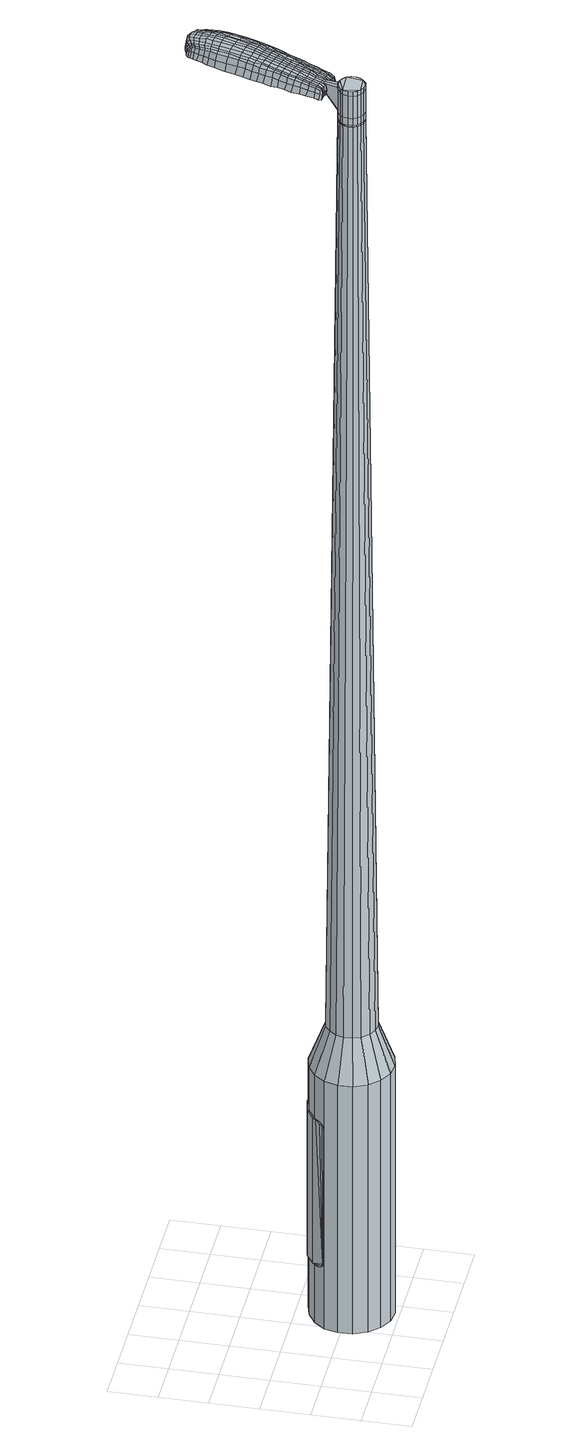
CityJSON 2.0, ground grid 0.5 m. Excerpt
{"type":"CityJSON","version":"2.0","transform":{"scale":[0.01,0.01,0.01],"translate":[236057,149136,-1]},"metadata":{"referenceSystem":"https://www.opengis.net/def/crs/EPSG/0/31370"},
"CityObjects":{
"object1":{"type":"GenericCityObject","attributes":{"cluster":51,"mean_distance_to_centroid":0.323,"new_centroid_x":236058.37,"new_centroid_y":149136.45,"mean_distance_to_camera":8.82,"H1":5.71,"H2":5.75,"Z_final":117.55,"cluster2":-1,"proj_x":236064.22,"proj_y":149138.21,"id_line":90866,"bearing_l":163.28,"distance":6.11,"orientation":"right","G_obj":73.28},"geometry":[{"type":"MultiSurface","lod":"2","boundaries":[[[0,1,2,3]],[[1,4,5,2]],[[4,6,7,5]],[[6,8,9,7]],[[8,10,11,9]],[[10,12,13,11]],[[12,14,15,13]],[[14,16,17,15]],[[16,18,19,17]],[[18,20,21,19]],[[20,22,23,21]],[[22,24,25,23]],[[24,26,27,25]],[[26,28,29,27]],[[28,30,31,29]],[[30,32,33,31]],[[32,34,35,33]],[[34,0,3,35]],[[36,37,38,39]],[[38,40,41,42]],[[41,43,42]],[[42,44,45,46]],[[45,47,46]],[[46,48,49,50]],[[49,51,50]],[[42,46,50,38]],[[50,52,39,38]],[[53,36,39]],[[2,5,7,35]],[[7,9,11,15]],[[11,13,15]],[[15,17,19,23]],[[19,21,23]],[[23,25,27,31]],[[27,29,31]],[[15,23,31,7]],[[31,33,35,7]],[[3,2,35]],[[1,0,54,55]],[[0,34,56,54]],[[34,32,57,56]],[[32,30,58,57]],[[30,28,59,58]],[[28,26,60,59]],[[26,24,61,60]],[[24,22,62,61]],[[22,20,63,62]],[[20,18,64,63]],[[18,16,65,64]],[[16,14,66,65]],[[14,12,67,66]],[[12,10,68,67]],[[10,8,69,68]],[[8,6,70,69]],[[6,4,71,70]],[[4,1,55,71]],[[55,54,72,73]],[[54,56,74,72]],[[56,57,75,74]],[[57,58,76,75]],[[58,59,77,76]],[[59,60,78,77]],[[60,61,79,78]],[[61,62,80,79]],[[62,63,81,80]],[[63,64,82,81]],[[64,65,83,82]],[[65,66,84,83]],[[66,67,85,84]],[[67,68,86,85]],[[68,69,87,86]],[[69,70,88,87]],[[70,71,89,88]],[[71,55,73,89]],[[72,90,91,73]],[[92,93,90,72]],[[94,95,93,92]],[[76,96,95,94]],[[97,98,96,76]],[[78,99,98,97]],[[100,101,99,78]],[[102,103,101,100]],[[81,104,103,102]],[[82,105,104,81]],[[106,107,105,82]],[[108,109,107,106]],[[85,110,109,108]],[[86,111,110,85]],[[87,112,111,86]],[[88,113,112,87]],[[89,114,113,88]],[[73,91,114,89]],[[115,116,117,118]],[[119,115,118,120]],[[121,119,120,122]],[[123,121,122,124]],[[125,123,124,126]],[[127,125,126,128]],[[129,127,128,130]],[[131,129,130,132]],[[133,131,132,134]],[[135,133,134,136]],[[137,135,136,138]],[[139,137,138,140]],[[141,139,140,142]],[[143,141,142,144]],[[145,143,144,146]],[[147,145,146,148]],[[74,92,72]],[[74,75,94,92]],[[75,76,94]],[[77,97,76]],[[77,78,97]],[[79,100,78]],[[79,80,102,100]],[[80,81,102]],[[83,106,82]],[[83,84,108,106]],[[84,85,108]],[[149,109,110]],[[149,150,107,109]],[[150,105,107]],[[151,103,104]],[[151,152,101,103]],[[152,99,101]],[[153,98,99]],[[153,96,98]],[[154,95,96]],[[154,155,93,95]],[[155,90,93]],[[39,52,147,156]],[[91,90,157,148]],[[53,39,156,116]],[[90,155,117,157]],[[36,53,116,115]],[[155,154,118,117]],[[37,36,115,119]],[[154,96,120,118]],[[38,37,119,121]],[[96,153,122,120]],[[40,38,121,123]],[[153,99,124,122]],[[41,40,123,125]],[[99,152,126,124]],[[43,41,125,127]],[[152,151,128,126]],[[42,43,127,129]],[[151,104,130,128]],[[44,42,129,131]],[[104,105,132,130]],[[45,44,131,133]],[[105,150,134,132]],[[47,45,133,135]],[[150,149,136,134]],[[46,47,135,137]],[[149,110,138,136]],[[48,46,137,139]],[[110,111,140,138]],[[49,48,139,141]],[[111,112,142,140]],[[51,49,141,143]],[[112,113,144,142]],[[50,51,143,145]],[[113,114,146,144]],[[52,50,145,147]],[[114,91,148,146]],[[147,148,158,159]],[[148,157,160,158]],[[157,117,161,160]],[[117,116,162,161]],[[116,156,163,162]],[[156,147,159,163]],[[164,165,166,167]],[[168,164,167,169]],[[164,168,170,171]],[[165,164,171,172]],[[173,174,175,176]],[[177,173,176,178]],[[173,177,179,180]],[[174,173,180,181]],[[182,183,184,185]],[[186,182,185,187]],[[182,186,188,189]],[[183,182,189,190]],[[191,192,193,194]],[[195,191,194,196]],[[191,195,197,198]],[[192,191,198,199]],[[200,201,202,203]],[[204,200,203,205]],[[200,204,206,207]],[[201,200,207,208]],[[209,210,211,212]],[[213,209,212,214]],[[209,213,215,216]],[[210,209,216,217]],[[218,219,220,221]],[[210,218,221,211]],[[218,210,217,222]],[[219,218,222,223]],[[224,225,226,227]],[[219,224,227,220]],[[224,219,223,228]],[[225,224,228,229]],[[230,168,169,231]],[[225,230,231,226]],[[230,225,229,232]],[[168,230,232,170]],[[233,234,235,236]],[[237,233,236,238]],[[233,237,239,240]],[[234,233,240,241]],[[242,243,244,245]],[[234,242,245,235]],[[242,234,241,246]],[[243,242,246,247]],[[248,249,250,251]],[[243,248,251,244]],[[248,243,247,252]],[[249,248,252,253]],[[254,255,256,257]],[[249,254,257,250]],[[254,249,253,258]],[[255,254,258,259]],[[260,165,172,261]],[[255,260,261,256]],[[260,255,259,262]],[[165,260,262,166]],[[263,264,265,266]],[[267,263,266,268]],[[263,267,269,270]],[[264,263,270,271]],[[272,273,274,275]],[[264,272,275,265]],[[272,264,271,276]],[[273,272,276,277]],[[278,279,280,281]],[[273,278,281,274]],[[278,273,277,282]],[[279,278,282,283]],[[284,177,178,285]],[[279,284,285,280]],[[284,279,283,286]],[[177,284,286,179]],[[287,288,289,290]],[[291,287,290,292]],[[287,291,293,294]],[[288,287,294,295]],[[296,297,298,299]],[[288,296,299,289]],[[296,288,295,300]],[[297,296,300,301]],[[302,303,304,305]],[[297,302,305,298]],[[302,297,301,306]],[[303,302,306,307]],[[308,309,310,311]],[[303,308,311,304]],[[308,303,307,312]],[[309,308,312,313]],[[314,174,181,315]],[[309,314,315,310]],[[314,309,313,316]],[[174,314,316,175]],[[317,203,202,318]],[[319,317,318,320]],[[317,319,321,322]],[[203,317,322,205]],[[323,319,320,324]],[[325,323,324,326]],[[323,325,327,328]],[[319,323,328,321]],[[329,325,326,330]],[[331,329,330,332]],[[329,331,333,334]],[[325,329,334,327]],[[335,331,332,336]],[[337,335,336,338]],[[335,337,339,340]],[[331,335,340,333]],[[341,337,338,342]],[[192,341,342,193]],[[341,192,199,343]],[[337,341,343,339]],[[344,345,190,189]],[[346,344,189,188]],[[344,346,347,348]],[[345,344,348,349]],[[350,351,349,348]],[[352,350,348,347]],[[350,352,353,354]],[[351,350,354,355]],[[356,357,355,354]],[[358,356,354,353]],[[356,358,359,360]],[[357,356,360,361]],[[362,363,361,360]],[[364,362,360,359]],[[362,364,197,195]],[[363,362,195,196]],[[365,366,367,368]],[[267,365,368,269]],[[365,267,268,369]],[[366,365,369,370]],[[371,186,187,372]],[[366,371,372,367]],[[371,366,370,373]],[[186,371,373,188]],[[374,375,376,377]],[[213,374,377,215]],[[374,213,214,378]],[[375,374,378,379]],[[380,381,382,383]],[[375,380,383,376]],[[380,375,379,384]],[[381,380,384,385]],[[386,183,190,387]],[[381,386,387,382]],[[386,381,385,388]],[[183,386,388,184]],[[389,390,391,392]],[[171,389,392,172]],[[389,171,170,393]],[[390,389,393,394]],[[395,396,397,398]],[[390,395,398,391]],[[395,390,394,399]],[[396,395,399,400]],[[401,194,193,402]],[[396,401,402,397]],[[401,396,400,403]],[[194,401,403,196]],[[404,405,406,407]],[[176,404,407,178]],[[404,176,175,408]],[[405,404,408,409]],[[410,198,197,411]],[[405,410,411,406]],[[410,405,409,412]],[[198,410,412,199]],[[413,414,415,416]],[[291,413,416,293]],[[413,291,292,417]],[[414,413,417,418]],[[419,204,205,420]],[[414,419,420,415]],[[419,414,418,421]],[[204,419,421,206]],[[422,423,424,425]],[[237,422,425,239]],[[422,237,238,426]],[[423,422,426,427]],[[428,429,430,431]],[[423,428,431,424]],[[428,423,427,432]],[[429,428,432,433]],[[434,201,208,435]],[[429,434,435,430]],[[434,429,433,436]],[[201,434,436,202]],[[437,438,427,426]],[[236,437,426,238]],[[437,236,235,439]],[[438,437,439,440]],[[441,442,433,432]],[[438,441,432,427]],[[441,438,440,443]],[[442,441,443,444]],[[445,318,202,436]],[[442,445,436,433]],[[445,442,444,446]],[[318,445,446,320]],[[447,448,449,450]],[[294,447,450,295]],[[447,294,293,416]],[[448,447,416,415]],[[451,322,321,452]],[[448,451,452,449]],[[451,448,415,420]],[[322,451,420,205]],[[453,454,440,439]],[[245,453,439,235]],[[453,245,244,455]],[[454,453,455,456]],[[457,458,444,443]],[[454,457,443,440]],[[457,454,456,459]],[[458,457,459,460]],[[461,324,320,446]],[[458,461,446,444]],[[461,458,460,462]],[[324,461,462,326]],[[463,464,465,466]],[[300,463,466,301]],[[463,300,295,450]],[[464,463,450,449]],[[467,328,327,468]],[[464,467,468,465]],[[467,464,449,452]],[[328,467,452,321]],[[469,470,456,455]],[[251,469,455,244]],[[469,251,250,471]],[[470,469,471,472]],[[473,474,460,459]],[[470,473,459,456]],[[473,470,472,475]],[[474,473,475,476]],[[477,330,326,462]],[[474,477,462,460]],[[477,474,476,478]],[[330,477,478,332]],[[479,480,481,482]],[[306,479,482,307]],[[479,306,301,466]],[[480,479,466,465]],[[483,334,333,484]],[[480,483,484,481]],[[483,480,465,468]],[[334,483,468,327]],[[485,486,472,471]],[[257,485,471,250]],[[485,257,256,487]],[[486,485,487,488]],[[489,490,476,475]],[[486,489,475,472]],[[489,486,488,491]],[[490,489,491,492]],[[493,336,332,478]],[[490,493,478,476]],[[493,490,492,494]],[[336,493,494,338]],[[495,496,497,498]],[[312,495,498,313]],[[495,312,307,482]],[[496,495,482,481]],[[499,340,339,500]],[[496,499,500,497]],[[499,496,481,484]],[[340,499,484,333]],[[501,502,488,487]],[[261,501,487,256]],[[501,261,172,392]],[[502,501,392,391]],[[503,504,492,491]],[[502,503,491,488]],[[503,502,391,398]],[[504,503,398,397]],[[505,342,338,494]],[[504,505,494,492]],[[505,504,397,402]],[[342,505,402,193]],[[506,507,409,408]],[[316,506,408,175]],[[506,316,313,498]],[[507,506,498,497]],[[508,343,199,412]],[[507,508,412,409]],[[508,507,497,500]],[[343,508,500,339]],[[509,510,370,369]],[[266,509,369,268]],[[509,266,265,511]],[[510,509,511,512]],[[513,346,188,373]],[[510,513,373,370]],[[513,510,512,514]],[[346,513,514,347]],[[515,516,517,518]],[[216,515,518,217]],[[515,216,215,377]],[[516,515,377,376]],[[519,520,521,522]],[[516,519,522,517]],[[519,516,376,383]],[[520,519,383,382]],[[523,345,349,524]],[[520,523,524,521]],[[523,520,382,387]],[[345,523,387,190]],[[525,526,512,511]],[[275,525,511,265]],[[525,275,274,527]],[[526,525,527,528]],[[529,352,347,514]],[[526,529,514,512]],[[529,526,528,530]],[[352,529,530,353]],[[531,532,533,534]],[[222,531,534,223]],[[531,222,217,518]],[[532,531,518,517]],[[535,536,537,538]],[[532,535,538,533]],[[535,532,517,522]],[[536,535,522,521]],[[539,351,355,540]],[[536,539,540,537]],[[539,536,521,524]],[[351,539,524,349]],[[541,542,528,527]],[[281,541,527,274]],[[541,281,280,543]],[[542,541,543,544]],[[545,358,353,530]],[[542,545,530,528]],[[545,542,544,546]],[[358,545,546,359]],[[547,548,549,550]],[[228,547,550,229]],[[547,228,223,534]],[[548,547,534,533]],[[551,552,553,554]],[[548,551,554,549]],[[551,548,533,538]],[[552,551,538,537]],[[555,357,361,556]],[[552,555,556,553]],[[555,552,537,540]],[[357,555,540,355]],[[557,558,544,543]],[[285,557,543,280]],[[557,285,178,407]],[[558,557,407,406]],[[559,364,359,546]],[[558,559,546,544]],[[559,558,406,411]],[[364,559,411,197]],[[560,561,394,393]],[[232,560,393,170]],[[560,232,229,550]],[[561,560,550,549]],[[562,563,400,399]],[[561,562,399,394]],[[562,561,549,554]],[[563,562,554,553]],[[564,363,196,403]],[[563,564,403,400]],[[564,563,553,556]],[[363,564,556,361]],[[565,566,567,568]],[[568,567,569,570]],[[571,569,567,572]],[[572,567,566,573]],[[574,575,576,577]],[[577,576,578,579]],[[580,578,576,581]],[[581,576,575,582]],[[583,584,585,586]],[[586,585,587,588]],[[589,587,585,590]],[[590,585,584,591]],[[592,593,594,595]],[[595,594,596,597]],[[598,596,594,599]],[[599,594,593,600]],[[601,602,603,604]],[[604,603,605,606]],[[607,605,603,608]],[[608,603,602,609]],[[610,611,612,613]],[[613,612,614,615]],[[616,614,612,617]],[[617,612,611,618]],[[619,620,621,622]],[[622,621,611,610]],[[618,611,621,623]],[[623,621,620,624]],[[625,626,627,628]],[[628,627,620,619]],[[624,620,627,629]],[[629,627,626,630]],[[570,569,631,632]],[[632,631,626,625]],[[630,626,631,633]],[[633,631,569,571]],[[634,635,636,637]],[[637,636,638,639]],[[640,638,636,641]],[[641,636,635,642]],[[643,644,645,646]],[[646,645,635,634]],[[642,635,645,647]],[[647,645,644,648]],[[649,650,651,652]],[[652,651,644,643]],[[648,644,651,653]],[[653,651,650,654]],[[655,656,657,658]],[[658,657,650,649]],[[654,650,657,659]],[[659,657,656,660]],[[573,566,661,662]],[[662,661,656,655]],[[660,656,661,663]],[[663,661,566,565]],[[664,665,666,667]],[[667,666,668,669]],[[670,668,666,671]],[[671,666,665,672]],[[673,674,675,676]],[[676,675,665,664]],[[672,665,675,677]],[[677,675,674,678]],[[679,680,681,682]],[[682,681,674,673]],[[678,674,681,683]],[[683,681,680,684]],[[579,578,685,686]],[[686,685,680,679]],[[684,680,685,687]],[[687,685,578,580]],[[688,689,690,691]],[[691,690,692,693]],[[694,692,690,695]],[[695,690,689,696]],[[697,698,699,700]],[[700,699,689,688]],[[696,689,699,701]],[[701,699,698,702]],[[703,704,705,706]],[[706,705,698,697]],[[702,698,705,707]],[[707,705,704,708]],[[709,710,711,712]],[[712,711,704,703]],[[708,704,711,713]],[[713,711,710,714]],[[582,575,715,716]],[[716,715,710,709]],[[714,710,715,717]],[[717,715,575,574]],[[601,604,718,719]],[[719,718,720,721]],[[722,720,718,723]],[[723,718,604,606]],[[721,720,724,725]],[[725,724,726,727]],[[728,726,724,729]],[[729,724,720,722]],[[727,726,730,731]],[[731,730,732,733]],[[734,732,730,735]],[[735,730,726,728]],[[733,732,736,737]],[[737,736,738,739]],[[740,738,736,741]],[[741,736,732,734]],[[739,738,742,743]],[[743,742,593,592]],[[600,593,742,744]],[[744,742,738,740]],[[591,745,746,590]],[[590,746,747,589]],[[748,747,746,749]],[[749,746,745,750]],[[750,751,752,749]],[[749,752,753,748]],[[754,753,752,755]],[[755,752,751,756]],[[756,757,758,755]],[[755,758,759,754]],[[760,759,758,761]],[[761,758,757,762]],[[762,763,764,761]],[[761,764,765,760]],[[598,765,764,596]],[[596,764,763,597]],[[766,767,768,769]],[[769,768,668,670]],[[669,668,768,770]],[[770,768,767,771]],[[588,587,772,773]],[[773,772,767,766]],[[771,767,772,774]],[[774,772,587,589]],[[775,776,777,778]],[[778,777,614,616]],[[615,614,777,779]],[[779,777,776,780]],[[781,782,783,784]],[[784,783,776,775]],[[780,776,783,785]],[[785,783,782,786]],[[591,584,787,788]],[[788,787,782,781]],[[786,782,787,789]],[[789,787,584,583]],[[790,791,792,793]],[[793,792,572,573]],[[571,572,792,794]],[[794,792,791,795]],[[796,797,798,799]],[[799,798,791,790]],[[795,791,798,800]],[[800,798,797,801]],[[592,595,802,803]],[[803,802,797,796]],[[801,797,802,804]],[[804,802,595,597]],[[805,806,807,808]],[[808,807,577,579]],[[574,577,807,809]],[[809,807,806,810]],[[598,599,811,812]],[[812,811,806,805]],[[810,806,811,813]],[[813,811,599,600]],[[814,815,816,817]],[[817,816,692,694]],[[693,692,816,818]],[[818,816,815,819]],[[606,605,820,821]],[[821,820,815,814]],[[819,815,820,822]],[[822,820,605,607]],[[823,824,638,825]],[[825,638,640]],[[639,638,826]],[[826,638,824,827]],[[828,829,830,831]],[[831,830,824,823]],[[827,824,830,832]],[[832,830,829,833]],[[609,602,834,835]],[[835,834,829,828]],[[833,829,834,836]],[[836,834,602,601]],[[827,837,838,826]],[[826,838,637,639]],[[634,637,838,839]],[[839,838,837,840]],[[833,841,842,832]],[[832,842,837,827]],[[840,837,842,843]],[[843,842,841,844]],[[601,719,845,836]],[[836,845,841,833]],[[844,841,845,846]],[[846,845,719,721]],[[847,848,849,850]],[[850,849,695,696]],[[694,695,849,817]],[[817,849,848,814]],[[722,723,851,852]],[[852,851,848,847]],[[814,848,851,821]],[[821,851,723,606]],[[840,853,854,839]],[[839,854,646,634]],[[643,646,854,855]],[[855,854,853,856]],[[844,857,858,843]],[[843,858,853,840]],[[856,853,858,859]],[[859,858,857,860]],[[721,725,861,846]],[[846,861,857,844]],[[860,857,861,862]],[[862,861,725,727]],[[863,864,865,866]],[[866,865,701,702]],[[696,701,865,850]],[[850,865,864,847]],[[728,729,867,868]],[[868,867,864,863]],[[847,864,867,852]],[[852,867,729,722]],[[856,869,870,855]],[[855,870,652,643]],[[649,652,870,871]],[[871,870,869,872]],[[860,873,874,859]],[[859,874,869,856]],[[872,869,874,875]],[[875,874,873,876]],[[727,731,877,862]],[[862,877,873,860]],[[876,873,877,878]],[[878,877,731,733]],[[879,880,881,882]],[[882,881,707,708]],[[702,707,881,866]],[[866,881,880,863]],[[734,735,883,884]],[[884,883,880,879]],[[863,880,883,868]],[[868,883,735,728]],[[872,885,886,871]],[[871,886,658,649]],[[655,658,886,887]],[[887,886,885,888]],[[876,889,890,875]],[[875,890,885,872]],[[888,885,890,891]],[[891,890,889,892]],[[733,737,893,878]],[[878,893,889,876]],[[892,889,893,894]],[[894,893,737,739]],[[895,896,897,898]],[[898,897,713,714]],[[708,713,897,882]],[[882,897,896,879]],[[740,741,899,900]],[[900,899,896,895]],[[879,896,899,884]],[[884,899,741,734]],[[888,901,902,887]],[[887,902,662,655]],[[573,662,902,793]],[[793,902,901,790]],[[892,903,904,891]],[[891,904,901,888]],[[790,901,904,799]],[[799,904,903,796]],[[739,743,905,894]],[[894,905,903,892]],[[796,903,905,803]],[[803,905,743,592]],[[810,906,907,809]],[[809,907,717,574]],[[714,717,907,898]],[[898,907,906,895]],[[600,744,908,813]],[[813,908,906,810]],[[895,906,908,900]],[[900,908,744,740]],[[771,909,910,770]],[[770,910,667,669]],[[664,667,910,911]],[[911,910,909,912]],[[589,747,913,774]],[[774,913,909,771]],[[912,909,913,914]],[[914,913,747,748]],[[915,916,917,918]],[[918,917,617,618]],[[616,617,917,778]],[[778,917,916,775]],[[919,920,921,922]],[[922,921,916,915]],[[775,916,921,784]],[[784,921,920,781]],[[750,745,923,924]],[[924,923,920,919]],[[781,920,923,788]],[[788,923,745,591]],[[912,925,926,911]],[[911,926,676,664]],[[673,676,926,927]],[[927,926,925,928]],[[748,753,929,914]],[[914,929,925,912]],[[928,925,929,930]],[[930,929,753,754]],[[931,932,933,934]],[[934,933,623,624]],[[618,623,933,918]],[[918,933,932,915]],[[935,936,937,938]],[[938,937,932,931]],[[915,932,937,922]],[[922,937,936,919]],[[756,751,939,940]],[[940,939,936,935]],[[919,936,939,924]],[[924,939,751,750]],[[928,941,942,927]],[[927,942,682,673]],[[679,682,942,943]],[[943,942,941,944]],[[754,759,945,930]],[[930,945,941,928]],[[944,941,945,946]],[[946,945,759,760]],[[947,948,949,950]],[[950,949,629,630]],[[624,629,949,934]],[[934,949,948,931]],[[951,952,953,954]],[[954,953,948,947]],[[931,948,953,938]],[[938,953,952,935]],[[762,757,955,956]],[[956,955,952,951]],[[935,952,955,940]],[[940,955,757,756]],[[944,957,958,943]],[[943,958,686,679]],[[579,686,958,808]],[[808,958,957,805]],[[760,765,959,946]],[[946,959,957,944]],[[805,957,959,812]],[[812,959,765,598]],[[795,960,961,794]],[[794,961,633,571]],[[630,633,961,950]],[[950,961,960,947]],[[801,962,963,800]],[[800,963,960,795]],[[947,960,963,954]],[[954,963,962,951]],[[597,763,964,804]],[[804,964,962,801]],[[951,962,964,956]],[[956,964,763,762]],[[565,568,167,166]],[[568,570,169,167]],[[580,581,180,179]],[[581,582,181,180]],[[583,586,185,184]],[[586,588,187,185]],[[607,608,207,206]],[[608,609,208,207]],[[610,613,212,211]],[[613,615,214,212]],[[619,622,221,220]],[[622,610,211,221]],[[625,628,227,226]],[[628,619,220,227]],[[570,632,231,169]],[[632,625,226,231]],[[640,641,240,239]],[[641,642,241,240]],[[642,647,246,241]],[[647,648,247,246]],[[648,653,252,247]],[[653,654,253,252]],[[654,659,258,253]],[[659,660,259,258]],[[660,663,262,259]],[[663,565,166,262]],[[670,671,270,269]],[[671,672,271,270]],[[672,677,276,271]],[[677,678,277,276]],[[678,683,282,277]],[[683,684,283,282]],[[684,687,286,283]],[[687,580,179,286]],[[688,691,290,289]],[[691,693,292,290]],[[697,700,299,298]],[[700,688,289,299]],[[703,706,305,304]],[[706,697,298,305]],[[709,712,311,310]],[[712,703,304,311]],[[582,716,315,181]],[[716,709,310,315]],[[766,769,368,367]],[[769,670,269,368]],[[588,773,372,187]],[[773,766,367,372]],[[615,779,378,214]],[[779,780,379,378]],[[780,785,384,379]],[[785,786,385,384]],[[786,789,388,385]],[[789,583,184,388]],[[693,818,417,292]],[[818,819,418,417]],[[819,822,421,418]],[[822,607,206,421]],[[823,825,425,424]],[[825,640,239,425]],[[828,831,431,430]],[[831,823,424,431]],[[609,835,435,208]],[[835,828,430,435]],[[965,966,967,968]],[[969,970,968,967]],[[971,972,973,974]],[[975,976,977,978]],[[966,979,980,967]],[[981,969,967,980]],[[982,971,974,983]],[[984,985,976,975]],[[979,986,987,980]],[[987,988,981,980]],[[989,982,983,990]],[[991,985,984,992]],[[986,993,994,987]],[[994,995,988,987]],[[996,989,990,997]],[[998,991,992,999]],[[1000,1001,1002,1003]],[[1004,1005,1001,1000]],[[1004,1006,1007,1005]],[[1006,1008,1009,1007]],[[1010,1011,1012,1013]],[[1014,1015,1011,1010]],[[1016,1017,1015,1014]],[[1018,1019,1017,1016]],[[1013,1002,1001,1010]],[[1010,1001,1005,1014]],[[1005,1007,1016,1014]],[[1007,1009,1018,1016]],[[974,973,970,969]],[[983,974,969,981]],[[988,990,983,981]],[[995,997,990,988]],[[975,978,972,971]],[[984,975,971,982]],[[992,984,982,989]],[[999,992,989,996]],[[976,1000,1003,977]],[[985,1004,1000,976]],[[1006,1004,985,991]],[[1008,1006,991,998]],[[1020,1021,1022,1023]],[[1022,1024,1025,1026]],[[1022,1026,1027,1028]],[[1022,1028,1023]],[[1029,1020,1023,1030]],[[1031,1030,1023,1032]],[[1033,1032,1023]],[[1034,1022,1021,1035]],[[1036,1034,1035,1037]],[[1038,1036,1037,1039]],[[1040,1038,1039,1041]],[[1042,1040,1041,1043]],[[1043,1044,1045,1046]],[[1043,1046,1047,1048]],[[1043,1048,1049,1050]],[[1049,1051,1052,1053]],[[1049,1053,1054,1055]],[[1049,1055,1050]],[[1043,1050,1042]],[[1056,1057,1021,1020]],[[1058,1059,1024,1022]],[[1060,1061,1033,1023]],[[1057,1062,1035,1021]],[[1063,1058,1022,1034]],[[1062,1064,1037,1035]],[[1065,1063,1034,1036]],[[1064,1066,1039,1037]],[[1067,1065,1036,1038]],[[1066,1068,1041,1039]],[[1069,1067,1038,1040]],[[1068,1070,1043,1041]],[[1071,1069,1040,1042]],[[1070,1072,1044,1043]],[[1073,1074,1051,1049]],[[1075,1071,1042,1050]],[[1045,1044,1072,1076]],[[1046,1045,1076,1077]],[[1047,1046,1077,1078]],[[1048,1047,1078,1079]],[[1049,1048,1079,1073]],[[1080,1056,1020,1029]],[[1081,1080,1029,1030]],[[1082,1081,1030,1031]],[[1083,1082,1031,1032]],[[1061,1083,1032,1033]],[[1025,1024,1059,1084]],[[1052,1051,1074,1085]],[[1026,1025,1084,1086]],[[1027,1026,1086,1087]],[[1028,1027,1087,1088]],[[1023,1028,1088,1060]],[[1053,1052,1085,1089]],[[1054,1053,1089,1090]],[[1055,1054,1090,1091]],[[1050,1055,1091,1075]]]}]}
},
"vertices":[
[148,88,384],[161,81,384],[161,81,96],[148,88,96],[171,71,384],[171,71,96],[177,57,384],[177,57,96],[178,43,384],[178,43,96],[174,29,384],[174,29,96],[165,17,384],[165,17,96],[153,9,384],[153,9,96],[138,5,384],[138,5,96],[124,7,384],[124,7,96],[111,14,384],[111,14,96],[101,24,384],[101,24,96],[95,38,384],[95,38,96],[94,53,384],[94,53,96],[98,67,384],[98,67,96],[107,78,384],[107,78,96],[119,86,384],[119,86,96],[134,90,384],[134,90,96],[131,60,1524],[127,57,1524],[124,54,1524],[140,60,1524],[123,49,1524],[123,44,1524],[128,37,1524],[125,40,1524],[132,35,1524],[137,34,1524],[145,38,1524],[141,35,1524],[148,42,1524],[149,46,1524],[147,55,1524],[149,51,1524],[144,58,1524],[135,61,1524],[143,72,429],[151,68,429],[135,73,429],[126,71,429],[119,66,429],[114,59,429],[111,51,429],[112,42,429],[115,34,429],[121,27,429],[129,23,429],[138,22,429],[146,24,429],[153,29,429],[159,36,429],[161,45,429],[161,53,429],[157,61,429],[140,60,1483],[144,58,1483],[135,61,1483],[131,60,1483],[127,57,1483],[124,54,1483],[123,49,1483],[123,44,1483],[125,40,1483],[128,37,1483],[132,35,1483],[137,34,1483],[141,35,1483],[145,38,1483],[148,42,1483],[149,46,1483],[149,51,1483],[147,55,1483],[140,60,1485],[144,58,1485],[135,60,1483],[135,60,1485],[131,59,1483],[131,59,1485],[127,57,1485],[125,53,1483],[125,53,1485],[123,49,1485],[124,45,1483],[124,45,1485],[125,41,1483],[125,41,1485],[128,37,1485],[132,35,1485],[137,35,1483],[137,35,1485],[141,36,1483],[141,36,1485],[145,38,1485],[148,42,1485],[149,46,1485],[149,51,1485],[147,55,1485],[131,60,1519],[135,61,1519],[135,61,1493],[131,60,1493],[127,57,1519],[127,57,1493],[124,54,1519],[124,54,1493],[123,49,1519],[123,49,1493],[123,44,1519],[123,44,1493],[125,40,1519],[125,40,1493],[128,37,1519],[128,37,1493],[132,35,1519],[132,35,1493],[137,34,1519],[137,34,1493],[141,35,1519],[141,35,1493],[145,38,1519],[145,38,1493],[148,42,1519],[148,42,1493],[149,46,1519],[149,46,1493],[149,51,1519],[149,51,1493],[147,55,1519],[147,55,1493],[144,58,1519],[144,58,1493],[141,35,1485],[137,34,1485],[125,40,1485],[123,44,1485],[124,54,1485],[131,60,1485],[135,61,1485],[140,60,1519],[140,60,1493],[148,77,1513],[148,77,1518],[145,78,1513],[142,79,1513],[142,79,1518],[145,78,1518],[185,144,1519],[183,137,1518],[185,138,1509],[187,144,1510],[188,152,1519],[190,153,1510],[186,151,1526],[184,143,1525],[181,136,1525],[149,155,1519],[147,148,1518],[148,147,1525],[150,154,1525],[151,163,1519],[152,162,1526],[150,165,1510],[147,157,1510],[146,150,1509],[186,220,1519],[190,219,1519],[190,220,1513],[187,221,1513],[182,220,1519],[182,221,1513],[182,219,1524],[186,219,1524],[189,218,1524],[165,149,1530],[163,142,1529],[166,141,1529],[168,148,1530],[168,158,1531],[171,157,1531],[164,159,1530],[162,150,1530],[160,143,1529],[142,72,1512],[145,71,1512],[145,72,1517],[143,73,1517],[139,73,1512],[140,74,1517],[139,74,1506],[142,73,1506],[145,72,1506],[201,201,1519],[201,197,1519],[202,198,1512],[203,201,1512],[201,203,1518],[203,204,1512],[200,203,1522],[200,201,1523],[199,198,1524],[200,193,1519],[198,187,1519],[200,188,1512],[201,193,1512],[198,193,1524],[197,187,1525],[197,181,1519],[195,174,1519],[197,175,1511],[199,182,1511],[196,181,1526],[193,174,1526],[192,163,1519],[193,164,1510],[190,163,1526],[160,74,1513],[163,81,1513],[161,81,1518],[159,74,1517],[158,69,1512],[157,70,1516],[159,70,1506],[161,75,1507],[164,82,1507],[165,88,1514],[168,95,1515],[166,95,1520],[164,88,1519],[167,89,1507],[169,96,1507],[171,102,1515],[173,109,1516],[171,109,1522],[169,102,1521],[172,103,1508],[175,110,1508],[176,116,1517],[178,123,1517],[176,123,1524],[174,116,1523],[177,117,1508],[180,124,1509],[181,130,1518],[179,130,1524],[182,131,1509],[167,212,1519],[166,209,1519],[167,208,1524],[168,211,1523],[168,214,1518],[169,213,1522],[167,215,1512],[166,213,1512],[165,210,1512],[164,204,1519],[162,199,1519],[163,198,1525],[165,203,1524],[163,206,1512],[161,200,1512],[160,193,1519],[157,186,1519],[158,185,1526],[161,192,1526],[159,195,1511],[156,187,1511],[154,175,1519],[155,173,1526],[153,176,1510],[131,83,1513],[133,90,1513],[132,92,1507],[130,84,1507],[130,78,1512],[129,79,1506],[131,78,1516],[132,82,1517],[134,89,1518],[135,98,1514],[136,105,1515],[135,107,1507],[134,99,1507],[136,97,1519],[137,104,1520],[138,112,1515],[140,120,1516],[139,121,1508],[137,114,1508],[139,111,1521],[141,118,1522],[142,127,1517],[143,134,1517],[142,136,1509],[140,128,1508],[143,126,1523],[144,133,1524],[145,141,1518],[144,143,1509],[146,140,1524],[144,78,1519],[147,77,1519],[146,85,1520],[149,85,1520],[143,86,1520],[141,79,1519],[148,92,1522],[151,92,1522],[150,100,1523],[153,99,1523],[148,101,1523],[145,93,1521],[153,107,1524],[155,106,1524],[155,114,1525],[157,113,1525],[152,115,1525],[150,108,1524],[157,121,1526],[160,120,1526],[159,128,1527],[162,127,1527],[156,129,1527],[154,122,1526],[161,135,1528],[164,134,1528],[158,136,1528],[185,216,1527],[189,215,1527],[181,216,1526],[180,212,1527],[184,211,1528],[187,210,1528],[182,205,1529],[185,204,1529],[178,206,1528],[176,199,1530],[180,198,1530],[183,197,1530],[178,191,1531],[181,190,1531],[174,192,1530],[171,183,1531],[175,183,1531],[179,182,1531],[171,170,1531],[175,169,1531],[168,171,1531],[170,216,1518],[173,217,1519],[172,218,1513],[169,217,1513],[170,214,1523],[173,216,1523],[177,219,1519],[177,220,1513],[177,218,1524],[201,206,1518],[200,208,1518],[199,207,1523],[200,204,1523],[202,206,1513],[201,209,1513],[198,211,1519],[196,215,1519],[195,213,1524],[198,210,1523],[199,212,1513],[197,215,1513],[193,217,1519],[193,216,1524],[194,218,1513],[182,143,1528],[180,144,1528],[178,137,1528],[180,137,1527],[185,152,1528],[183,152,1529],[178,145,1529],[175,146,1530],[172,139,1529],[175,138,1528],[180,154,1529],[177,155,1530],[172,147,1530],[169,140,1529],[174,156,1531],[151,153,1528],[153,152,1529],[156,161,1529],[153,161,1528],[149,146,1527],[152,145,1528],[157,151,1529],[160,160,1530],[155,144,1528],[131,75,1512],[133,75,1512],[133,76,1517],[132,76,1517],[130,76,1506],[132,76,1506],[136,74,1512],[136,75,1517],[136,75,1506],[156,68,1512],[155,68,1512],[156,69,1506],[157,68,1506],[156,69,1517],[154,69,1517],[152,69,1512],[150,70,1512],[150,70,1506],[153,69,1506],[152,70,1517],[150,71,1517],[147,70,1512],[148,71,1506],[147,72,1517],[158,74,1519],[156,75,1519],[160,81,1520],[159,82,1520],[154,75,1519],[151,76,1519],[156,82,1520],[154,83,1520],[149,77,1519],[151,84,1520],[133,82,1519],[135,81,1519],[137,88,1520],[135,89,1520],[138,80,1519],[140,87,1520],[163,88,1521],[161,89,1521],[165,95,1522],[163,96,1522],[159,89,1521],[156,90,1521],[161,96,1522],[158,97,1523],[154,91,1522],[156,98,1523],[137,96,1521],[139,95,1521],[141,103,1522],[139,103,1522],[142,94,1521],[144,102,1522],[168,102,1523],[166,103,1523],[170,109,1524],[168,110,1524],[163,103,1523],[161,104,1524],[166,110,1525],[163,111,1525],[158,105,1524],[160,112,1525],[140,111,1523],[142,110,1523],[144,117,1524],[142,118,1524],[146,109,1524],[148,116,1525],[172,116,1525],[171,117,1525],[175,123,1526],[173,124,1526],[168,117,1526],[165,118,1526],[171,124,1527],[168,125,1527],[163,119,1526],[165,126,1527],[144,125,1525],[146,124,1525],[148,131,1526],[146,132,1526],[150,123,1526],[152,130,1527],[177,130,1527],[175,130,1527],[173,131,1527],[170,132,1528],[167,133,1528],[148,139,1527],[150,138,1527],[154,137,1528],[170,212,1525],[172,213,1525],[168,209,1526],[171,210,1526],[176,215,1526],[175,211,1527],[199,202,1525],[198,205,1525],[197,201,1526],[198,199,1525],[197,208,1525],[195,211,1526],[193,206,1527],[196,204,1526],[192,213,1526],[191,209,1527],[166,204,1526],[169,205,1527],[164,198,1527],[167,199,1528],[173,205,1528],[171,199,1529],[197,194,1526],[196,196,1527],[195,190,1528],[196,188,1527],[194,198,1527],[192,201,1528],[190,194,1529],[193,192,1528],[189,203,1528],[187,196,1530],[162,192,1528],[165,192,1529],[160,184,1528],[162,184,1529],[169,192,1529],[166,184,1530],[194,182,1528],[193,183,1528],[190,175,1529],[192,174,1528],[191,185,1529],[188,187,1530],[185,179,1530],[188,177,1530],[185,189,1530],[182,180,1531],[157,173,1529],[159,173,1529],[163,172,1530],[189,163,1528],[187,164,1529],[184,165,1530],[181,167,1530],[178,168,1531],[183,138,1509],[181,138,1518],[183,144,1518],[185,145,1509],[186,152,1519],[188,153,1510],[184,152,1525],[182,144,1525],[179,137,1525],[150,146,1525],[149,148,1518],[150,155,1518],[152,153,1525],[153,163,1519],[154,162,1525],[152,165,1510],[149,156,1509],[148,149,1509],[189,218,1513],[189,217,1519],[186,218,1519],[186,219,1513],[182,218,1519],[182,219,1513],[182,217,1524],[186,217,1524],[189,216,1524],[166,142,1528],[163,143,1528],[165,150,1529],[168,149,1529],[168,158,1529],[171,157,1529],[164,159,1529],[162,150,1529],[160,144,1528],[146,74,1516],[145,73,1512],[143,74,1512],[143,75,1516],[140,75,1512],[140,76,1516],[140,76,1506],[143,75,1506],[146,74,1506],[200,198,1512],[199,198,1519],[199,201,1518],[201,201,1512],[199,203,1518],[201,203,1512],[198,203,1522],[198,201,1523],[197,198,1523],[198,188,1512],[197,188,1519],[198,193,1519],[199,194,1512],[196,193,1524],[195,187,1525],[195,175,1511],[193,174,1519],[195,182,1519],[197,183,1511],[194,182,1525],[191,174,1526],[190,164,1519],[192,164,1510],[188,163,1526],[160,82,1518],[161,82,1513],[158,75,1513],[157,75,1517],[156,70,1512],[156,71,1515],[157,71,1506],[160,76,1506],[162,83,1507],[165,96,1520],[166,96,1514],[164,89,1514],[162,89,1519],[165,90,1507],[168,97,1507],[170,110,1522],[171,110,1516],[169,103,1515],[167,103,1521],[170,104,1508],[173,111,1508],[175,124,1523],[176,124,1517],[174,117,1516],[172,117,1522],[176,118,1508],[178,125,1508],[179,131,1517],[177,130,1524],[181,132,1509],[169,207,1523],[168,208,1519],[169,211,1518],[170,210,1523],[170,213,1518],[170,212,1522],[169,214,1512],[168,212,1512],[167,209,1512],[165,197,1525],[164,198,1519],[166,203,1519],[167,203,1524],[165,205,1512],[163,200,1512],[160,184,1526],[159,185,1519],[162,193,1519],[163,192,1525],[161,194,1511],[158,187,1511],[156,174,1519],[157,173,1526],[155,176,1510],[134,91,1507],[135,90,1513],[133,83,1513],[132,84,1506],[132,78,1512],[131,79,1506],[133,78,1515],[134,82,1517],[136,89,1518],[137,106,1507],[138,105,1514],[137,97,1514],[136,99,1507],[137,96,1519],[139,104,1520],[141,121,1508],[142,119,1516],[140,112,1515],[139,113,1508],[141,111,1521],[143,118,1522],[144,135,1508],[145,134,1517],[143,126,1516],[142,128,1508],[145,125,1522],[146,132,1523],[147,141,1517],[146,142,1509],[148,139,1524],[144,79,1518],[147,78,1518],[146,86,1519],[149,85,1519],[144,87,1519],[142,80,1518],[149,93,1520],[151,92,1520],[151,100,1521],[153,99,1521],[148,101,1521],[146,94,1520],[153,107,1523],[155,106,1523],[155,114,1524],[158,114,1524],[152,115,1524],[150,108,1523],[157,121,1525],[160,121,1525],[159,129,1526],[162,128,1526],[156,129,1526],[154,122,1525],[161,136,1527],[164,135,1527],[158,137,1527],[188,213,1526],[185,214,1526],[181,215,1525],[180,211,1526],[184,211,1526],[187,210,1526],[185,204,1528],[182,205,1528],[178,205,1527],[176,198,1528],[180,198,1529],[183,197,1529],[181,190,1530],[178,191,1530],[174,192,1529],[171,183,1530],[175,182,1530],[178,181,1530],[175,169,1530],[172,170,1530],[168,171,1530],[173,216,1513],[173,215,1518],[171,214,1518],[170,215,1512],[171,213,1523],[174,214,1523],[178,217,1519],[177,218,1513],[178,216,1523],[197,206,1523],[198,207,1518],[199,205,1518],[198,204,1523],[200,205,1512],[199,208,1512],[194,212,1523],[195,213,1519],[197,210,1519],[196,209,1523],[197,211,1513],[195,214,1513],[192,215,1519],[191,214,1524],[192,216,1513],[177,138,1527],[180,145,1527],[181,144,1527],[178,137,1526],[184,152,1527],[182,153,1528],[172,140,1528],[174,147,1528],[177,146,1528],[175,139,1527],[180,154,1528],[177,155,1529],[171,148,1529],[169,141,1528],[174,156,1529],[156,161,1528],[154,152,1527],[152,153,1527],[155,161,1527],[151,146,1526],[152,146,1527],[158,152,1528],[160,160,1528],[156,145,1527],[134,78,1516],[133,77,1512],[132,77,1512],[133,78,1516],[132,78,1506],[133,78,1506],[136,76,1512],[137,77,1516],[136,77,1506],[156,71,1506],[155,70,1512],[157,70,1506],[156,71,1516],[155,71,1516],[151,72,1506],[150,72,1512],[153,71,1512],[154,72,1506],[153,72,1516],[150,73,1516],[148,72,1512],[148,73,1506],[148,73,1516],[156,75,1518],[157,75,1518],[159,82,1519],[158,82,1519],[152,77,1518],[154,76,1518],[156,83,1519],[154,84,1519],[149,78,1518],[151,84,1519],[137,89,1519],[135,82,1518],[134,82,1518],[136,89,1519],[138,81,1518],[140,88,1519],[161,89,1520],[162,89,1520],[164,96,1521],[163,96,1521],[156,91,1520],[159,90,1520],[161,97,1521],[158,98,1521],[154,91,1520],[156,99,1521],[141,103,1521],[139,96,1520],[138,96,1520],[140,103,1521],[142,95,1520],[144,102,1521],[166,103,1522],[167,103,1522],[169,110,1523],[168,110,1523],[161,105,1522],[163,104,1522],[166,111,1523],[163,112,1524],[158,106,1523],[160,113,1524],[145,117,1523],[143,110,1522],[142,111,1522],[144,118,1523],[146,109,1522],[148,116,1523],[170,117,1524],[171,117,1524],[174,124,1525],[173,124,1525],[165,119,1525],[168,118,1524],[170,125,1525],[168,126,1526],[163,120,1525],[165,127,1526],[148,132,1525],[147,125,1524],[145,125,1524],[147,132,1525],[150,124,1524],[152,131,1525],[175,131,1526],[176,131,1526],[170,133,1527],[173,132,1526],[167,134,1527],[150,139,1526],[149,139,1526],[154,138,1526],[173,212,1524],[171,211,1524],[169,208,1525],[171,209,1525],[177,214,1525],[175,210,1525],[196,201,1525],[197,204,1524],[197,202,1524],[197,199,1525],[193,206,1526],[193,210,1525],[195,207,1524],[195,203,1525],[191,212,1525],[190,208,1526],[169,204,1526],[168,203,1526],[166,197,1526],[167,198,1527],[174,205,1526],[171,198,1527],[194,189,1527],[195,195,1526],[196,194,1526],[194,188,1526],[189,194,1528],[191,200,1527],[193,198,1526],[192,192,1527],[188,202,1527],[186,195,1528],[165,192,1527],[164,191,1527],[161,184,1527],[163,184,1528],[169,192,1528],[167,184,1529],[190,176,1528],[192,183,1527],[193,182,1527],[191,175,1527],[185,179,1529],[187,187,1529],[190,185,1528],[187,177,1528],[184,189,1529],[182,180,1530],[160,173,1528],[158,173,1528],[164,172,1529],[186,164,1528],[187,163,1528],[181,167,1529],[184,166,1529],[178,168,1530],[157,70,1508],[151,72,1508],[161,103,1509],[169,101,1509],[168,124,1510],[176,121,1510],[180,161,1512],[189,159,1512],[184,141,1511],[175,144,1511],[186,179,1513],[189,192,1514],[197,189,1514],[194,176,1513],[144,74,1508],[154,106,1509],[160,126,1510],[171,164,1512],[166,147,1511],[177,181,1513],[180,194,1514],[138,76,1508],[146,108,1509],[152,129,1510],[162,167,1512],[157,150,1511],[172,197,1514],[168,184,1513],[132,78,1508],[139,110,1509],[144,131,1510],[154,169,1512],[148,152,1511],[163,199,1514],[159,187,1513],[192,205,1514],[192,210,1514],[199,208,1514],[200,202,1514],[184,207,1514],[186,212,1514],[176,210,1514],[179,214,1514],[168,212,1514],[172,216,1514],[191,215,1515],[189,219,1515],[190,219,1515],[195,214,1515],[187,216,1515],[188,219,1515],[183,217,1515],[187,219,1515],[179,219,1515],[186,220,1515],[104,77,334],[107,80,334],[107,80,165],[98,69,171],[104,77,165],[102,74,165],[100,72,166],[99,70,167],[98,69,169],[102,74,334],[100,72,333],[99,70,332],[98,69,331],[98,69,328],[119,88,165],[119,88,334],[134,91,165],[134,91,334],[149,89,165],[149,89,334],[162,83,165],[162,83,334],[173,72,165],[173,72,334],[174,68,334],[176,65,334],[177,62,333],[178,60,332],[178,59,331],[179,59,328],[174,68,165],[179,59,171],[178,59,169],[178,60,167],[177,62,166],[176,65,165],[107,75,334],[109,78,334],[109,78,165],[107,75,165],[100,67,171],[100,67,328],[121,85,334],[121,85,165],[134,88,334],[134,88,165],[148,87,334],[148,87,165],[160,80,334],[160,80,165],[170,71,334],[170,71,165],[172,67,334],[176,58,328],[176,58,171],[172,67,165],[173,64,334],[174,61,333],[175,59,332],[176,58,331],[104,72,334],[103,70,333],[101,68,332],[101,67,331],[104,72,165],[176,58,169],[103,70,166],[101,68,167],[101,67,169],[175,59,167],[174,61,166],[173,64,165]
]}
